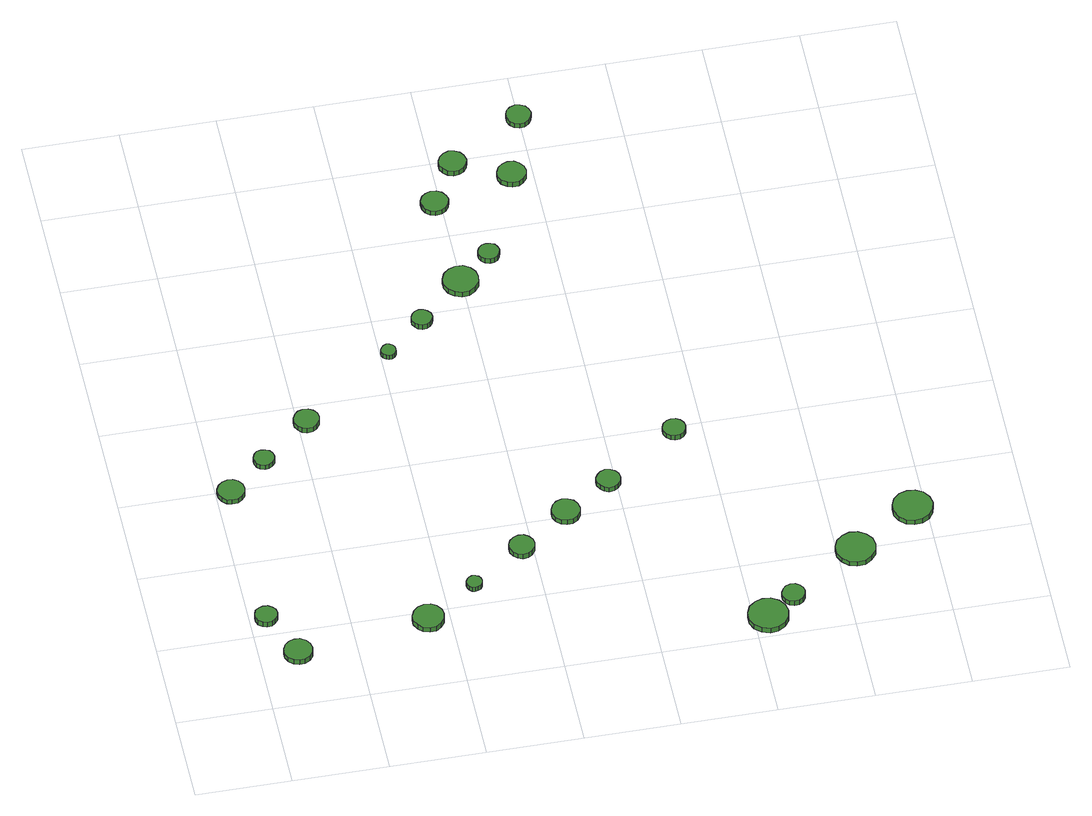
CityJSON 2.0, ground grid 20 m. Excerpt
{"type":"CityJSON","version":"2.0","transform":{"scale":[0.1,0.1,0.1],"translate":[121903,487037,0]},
"CityObjects":{
"tree1":{"type":"SolitaryVegetationObject","attributes":{"function":"something"},"geometry":[{"type":"MultiSurface","lod":"1","boundaries":[[[0,1,2,3,4,5,6,7,8,9,10,11,12,13,14]],[[15,16,17,18,19,20,21,22,23,24,25,26,27,28,29]],[[0,29,28,1]],[[1,28,27,2]],[[2,27,26,3]],[[3,26,25,4]],[[4,25,24,5]],[[5,24,23,6]],[[6,23,22,7]],[[7,22,21,8]],[[8,21,20,9]],[[9,20,19,10]],[[10,19,18,11]],[[11,18,17,12]],[[12,17,16,13]],[[13,16,15,14]],[[14,15,29,0]]]}]},
"tree2":{"type":"SolitaryVegetationObject","attributes":{"function":"something"},"geometry":[{"type":"MultiSurface","lod":"1","boundaries":[[[30,31,32,33,34,35,36,37,38,39,40,41,42,43,44]],[[45,46,47,48,49,50,51,52,53,54,55,56,57,58,59]],[[30,59,58,31]],[[31,58,57,32]],[[32,57,56,33]],[[33,56,55,34]],[[34,55,54,35]],[[35,54,53,36]],[[36,53,52,37]],[[37,52,51,38]],[[38,51,50,39]],[[39,50,49,40]],[[40,49,48,41]],[[41,48,47,42]],[[42,47,46,43]],[[43,46,45,44]],[[44,45,59,30]]]}]},
"tree3":{"type":"SolitaryVegetationObject","attributes":{"function":"something"},"geometry":[{"type":"MultiSurface","lod":"1","boundaries":[[[60,61,62,63,64,65,66,67,68,69,70,71,72,73,74]],[[75,76,77,78,79,80,81,82,83,84,85,86,87,88,89]],[[60,89,88,61]],[[61,88,87,62]],[[62,87,86,63]],[[63,86,85,64]],[[64,85,84,65]],[[65,84,83,66]],[[66,83,82,67]],[[67,82,81,68]],[[68,81,80,69]],[[69,80,79,70]],[[70,79,78,71]],[[71,78,77,72]],[[72,77,76,73]],[[73,76,75,74]],[[74,75,89,60]]]}]},
"tree4":{"type":"SolitaryVegetationObject","attributes":{"function":"something"},"geometry":[{"type":"MultiSurface","lod":"1","boundaries":[[[90,91,92,93,94,95,96,97,98,99,100,101,102,103,104]],[[105,106,107,108,109,110,111,112,113,114,115,116,117,118,119]],[[90,119,118,91]],[[91,118,117,92]],[[92,117,116,93]],[[93,116,115,94]],[[94,115,114,95]],[[95,114,113,96]],[[96,113,112,97]],[[97,112,111,98]],[[98,111,110,99]],[[99,110,109,100]],[[100,109,108,101]],[[101,108,107,102]],[[102,107,106,103]],[[103,106,105,104]],[[104,105,119,90]]]}]},
"tree5":{"type":"SolitaryVegetationObject","attributes":{"function":"something"},"geometry":[{"type":"MultiSurface","lod":"1","boundaries":[[[120,121,122,123,124,125,126,127,128,129,130,131,132,133,134]],[[135,136,137,138,139,140,141,142,143,144,145,146,147,148,149]],[[120,149,148,121]],[[121,148,147,122]],[[122,147,146,123]],[[123,146,145,124]],[[124,145,144,125]],[[125,144,143,126]],[[126,143,142,127]],[[127,142,141,128]],[[128,141,140,129]],[[129,140,139,130]],[[130,139,138,131]],[[131,138,137,132]],[[132,137,136,133]],[[133,136,135,134]],[[134,135,149,120]]]}]},
"tree6":{"type":"SolitaryVegetationObject","attributes":{"function":"something"},"geometry":[{"type":"MultiSurface","lod":"1","boundaries":[[[150,151,152,153,154,155,156,157,158,159,160,161,162,163,164]],[[165,166,167,168,169,170,171,172,173,174,175,176,177,178,179]],[[150,179,178,151]],[[151,178,177,152]],[[152,177,176,153]],[[153,176,175,154]],[[154,175,174,155]],[[155,174,173,156]],[[156,173,172,157]],[[157,172,171,158]],[[158,171,170,159]],[[159,170,169,160]],[[160,169,168,161]],[[161,168,167,162]],[[162,167,166,163]],[[163,166,165,164]],[[164,165,179,150]]]}]},
"tree7":{"type":"SolitaryVegetationObject","attributes":{"function":"something"},"geometry":[{"type":"MultiSurface","lod":"1","boundaries":[[[180,181,182,183,184,185,186,187,188,189,190,191,192,193,194]],[[195,196,197,198,199,200,201,202,203,204,205,206,207,208,209]],[[180,209,208,181]],[[181,208,207,182]],[[182,207,206,183]],[[183,206,205,184]],[[184,205,204,185]],[[185,204,203,186]],[[186,203,202,187]],[[187,202,201,188]],[[188,201,200,189]],[[189,200,199,190]],[[190,199,198,191]],[[191,198,197,192]],[[192,197,196,193]],[[193,196,195,194]],[[194,195,209,180]]]}]},
"tree8":{"type":"SolitaryVegetationObject","attributes":{"function":"something"},"geometry":[{"type":"MultiSurface","lod":"1","boundaries":[[[210,211,212,213,214,215,216,217,218,219,220,221,222,223,224]],[[225,226,227,228,229,230,231,232,233,234,235,236,237,238,239]],[[210,239,238,211]],[[211,238,237,212]],[[212,237,236,213]],[[213,236,235,214]],[[214,235,234,215]],[[215,234,233,216]],[[216,233,232,217]],[[217,232,231,218]],[[218,231,230,219]],[[219,230,229,220]],[[220,229,228,221]],[[221,228,227,222]],[[222,227,226,223]],[[223,226,225,224]],[[224,225,239,210]]]}]},
"tree9":{"type":"SolitaryVegetationObject","attributes":{"function":"something"},"geometry":[{"type":"MultiSurface","lod":"1","boundaries":[[[240,241,242,243,244,245,246,247,248,249,250,251,252,253,254]],[[255,256,257,258,259,260,261,262,263,264,265,266,267,268,269]],[[240,269,268,241]],[[241,268,267,242]],[[242,267,266,243]],[[243,266,265,244]],[[244,265,264,245]],[[245,264,263,246]],[[246,263,262,247]],[[247,262,261,248]],[[248,261,260,249]],[[249,260,259,250]],[[250,259,258,251]],[[251,258,257,252]],[[252,257,256,253]],[[253,256,255,254]],[[254,255,269,240]]]}]},
"tree10":{"type":"SolitaryVegetationObject","attributes":{"function":"something"},"geometry":[{"type":"MultiSurface","lod":"1","boundaries":[[[270,271,272,273,274,275,276,277,278,279,280,281,282,283,284]],[[285,286,287,288,289,290,291,292,293,294,295,296,297,298,299]],[[270,299,298,271]],[[271,298,297,272]],[[272,297,296,273]],[[273,296,295,274]],[[274,295,294,275]],[[275,294,293,276]],[[276,293,292,277]],[[277,292,291,278]],[[278,291,290,279]],[[279,290,289,280]],[[280,289,288,281]],[[281,288,287,282]],[[282,287,286,283]],[[283,286,285,284]],[[284,285,299,270]]]}]},
"tree11":{"type":"SolitaryVegetationObject","attributes":{"function":"something"},"geometry":[{"type":"MultiSurface","lod":"1","boundaries":[[[300,301,302,303,304,305,306,307,308,309,310,311,312,313,314]],[[315,316,317,318,319,320,321,322,323,324,325,326,327,328,329]],[[300,329,328,301]],[[301,328,327,302]],[[302,327,326,303]],[[303,326,325,304]],[[304,325,324,305]],[[305,324,323,306]],[[306,323,322,307]],[[307,322,321,308]],[[308,321,320,309]],[[309,320,319,310]],[[310,319,318,311]],[[311,318,317,312]],[[312,317,316,313]],[[313,316,315,314]],[[314,315,329,300]]]}]},
"tree12":{"type":"SolitaryVegetationObject","attributes":{"function":"something"},"geometry":[{"type":"MultiSurface","lod":"1","boundaries":[[[330,331,332,333,334,335,336,337,338,339,340,341,342,343,344]],[[345,346,347,348,349,350,351,352,353,354,355,356,357,358,359]],[[330,359,358,331]],[[331,358,357,332]],[[332,357,356,333]],[[333,356,355,334]],[[334,355,354,335]],[[335,354,353,336]],[[336,353,352,337]],[[337,352,351,338]],[[338,351,350,339]],[[339,350,349,340]],[[340,349,348,341]],[[341,348,347,342]],[[342,347,346,343]],[[343,346,345,344]],[[344,345,359,330]]]}]},
"tree13":{"type":"SolitaryVegetationObject","attributes":{"function":"something"},"geometry":[{"type":"MultiSurface","lod":"1","boundaries":[[[360,361,362,363,364,365,366,367,368,369,370,371,372,373,374]],[[375,376,377,378,379,380,381,382,383,384,385,386,387,388,389]],[[360,389,388,361]],[[361,388,387,362]],[[362,387,386,363]],[[363,386,385,364]],[[364,385,384,365]],[[365,384,383,366]],[[366,383,382,367]],[[367,382,381,368]],[[368,381,380,369]],[[369,380,379,370]],[[370,379,378,371]],[[371,378,377,372]],[[372,377,376,373]],[[373,376,375,374]],[[374,375,389,360]]]}]},
"tree14":{"type":"SolitaryVegetationObject","attributes":{"function":"something"},"geometry":[{"type":"MultiSurface","lod":"1","boundaries":[[[390,391,392,393,394,395,396,397,398,399,400,401,402,403,404]],[[405,406,407,408,409,410,411,412,413,414,415,416,417,418,419]],[[390,419,418,391]],[[391,418,417,392]],[[392,417,416,393]],[[393,416,415,394]],[[394,415,414,395]],[[395,414,413,396]],[[396,413,412,397]],[[397,412,411,398]],[[398,411,410,399]],[[399,410,409,400]],[[400,409,408,401]],[[401,408,407,402]],[[402,407,406,403]],[[403,406,405,404]],[[404,405,419,390]]]}]},
"tree15":{"type":"SolitaryVegetationObject","attributes":{"function":"something"},"geometry":[{"type":"MultiSurface","lod":"1","boundaries":[[[420,421,422,423,424,425,426,427,428,429,430,431,432,433,434]],[[435,436,437,438,439,440,441,442,443,444,445,446,447,448,449]],[[420,449,448,421]],[[421,448,447,422]],[[422,447,446,423]],[[423,446,445,424]],[[424,445,444,425]],[[425,444,443,426]],[[426,443,442,427]],[[427,442,441,428]],[[428,441,440,429]],[[429,440,439,430]],[[430,439,438,431]],[[431,438,437,432]],[[432,437,436,433]],[[433,436,435,434]],[[434,435,449,420]]]}]},
"tree16":{"type":"SolitaryVegetationObject","attributes":{"function":"something"},"geometry":[{"type":"MultiSurface","lod":"1","boundaries":[[[450,451,452,453,454,455,456,457,458,459,460,461,462,463,464]],[[465,466,467,468,469,470,471,472,473,474,475,476,477,478,479]],[[450,479,478,451]],[[451,478,477,452]],[[452,477,476,453]],[[453,476,475,454]],[[454,475,474,455]],[[455,474,473,456]],[[456,473,472,457]],[[457,472,471,458]],[[458,471,470,459]],[[459,470,469,460]],[[460,469,468,461]],[[461,468,467,462]],[[462,467,466,463]],[[463,466,465,464]],[[464,465,479,450]]]}]},
"tree17":{"type":"SolitaryVegetationObject","attributes":{"function":"something"},"geometry":[{"type":"MultiSurface","lod":"1","boundaries":[[[480,481,482,483,484,485,486,487,488,489,490,491,492,493,494]],[[495,496,497,498,499,500,501,502,503,504,505,506,507,508,509]],[[480,509,508,481]],[[481,508,507,482]],[[482,507,506,483]],[[483,506,505,484]],[[484,505,504,485]],[[485,504,503,486]],[[486,503,502,487]],[[487,502,501,488]],[[488,501,500,489]],[[489,500,499,490]],[[490,499,498,491]],[[491,498,497,492]],[[492,497,496,493]],[[493,496,495,494]],[[494,495,509,480]]]}]},
"tree18":{"type":"SolitaryVegetationObject","attributes":{"function":"something"},"geometry":[{"type":"MultiSurface","lod":"1","boundaries":[[[510,511,512,513,514,515,516,517,518,519,520,521,522,523,524]],[[525,526,527,528,529,530,531,532,533,534,535,536,537,538,539]],[[510,539,538,511]],[[511,538,537,512]],[[512,537,536,513]],[[513,536,535,514]],[[514,535,534,515]],[[515,534,533,516]],[[516,533,532,517]],[[517,532,531,518]],[[518,531,530,519]],[[519,530,529,520]],[[520,529,528,521]],[[521,528,527,522]],[[522,527,526,523]],[[523,526,525,524]],[[524,525,539,510]]]}]},
"tree19":{"type":"SolitaryVegetationObject","attributes":{"function":"something"},"geometry":[{"type":"MultiSurface","lod":"1","boundaries":[[[540,541,542,543,544,545,546,547,548,549,550,551,552,553,554]],[[555,556,557,558,559,560,561,562,563,564,565,566,567,568,569]],[[540,569,568,541]],[[541,568,567,542]],[[542,567,566,543]],[[543,566,565,544]],[[544,565,564,545]],[[545,564,563,546]],[[546,563,562,547]],[[547,562,561,548]],[[548,561,560,549]],[[549,560,559,550]],[[550,559,558,551]],[[551,558,557,552]],[[552,557,556,553]],[[553,556,555,554]],[[554,555,569,540]]]}]},
"tree20":{"type":"SolitaryVegetationObject","attributes":{"function":"something"},"geometry":[{"type":"MultiSurface","lod":"1","boundaries":[[[570,571,572,573,574,575,576,577,578,579,580,581,582,583,584]],[[585,586,587,588,589,590,591,592,593,594,595,596,597,598,599]],[[570,599,598,571]],[[571,598,597,572]],[[572,597,596,573]],[[573,596,595,574]],[[574,595,594,575]],[[575,594,593,576]],[[576,593,592,577]],[[577,592,591,578]],[[578,591,590,579]],[[579,590,589,580]],[[580,589,588,581]],[[581,588,587,582]],[[582,587,586,583]],[[583,586,585,584]],[[584,585,599,570]]]}]},
"tree21":{"type":"SolitaryVegetationObject","attributes":{"function":"something"},"geometry":[{"type":"MultiSurface","lod":"1","boundaries":[[[600,601,602,603,604,605,606,607,608,609,610,611,612,613,614]],[[615,616,617,618,619,620,621,622,623,624,625,626,627,628,629]],[[600,629,628,601]],[[601,628,627,602]],[[602,627,626,603]],[[603,626,625,604]],[[604,625,624,605]],[[605,624,623,606]],[[606,623,622,607]],[[607,622,621,608]],[[608,621,620,609]],[[609,620,619,610]],[[610,619,618,611]],[[611,618,617,612]],[[612,617,616,613]],[[613,616,615,614]],[[614,615,629,600]]]}]},
"tree22":{"type":"SolitaryVegetationObject","attributes":{"function":"something"},"geometry":[{"type":"MultiSurface","lod":"1","boundaries":[[[630,631,632,633,634,635,636,637,638,639,640,641,642,643,644]],[[645,646,647,648,649,650,651,652,653,654,655,656,657,658,659]],[[630,659,658,631]],[[631,658,657,632]],[[632,657,656,633]],[[633,656,655,634]],[[634,655,654,635]],[[635,654,653,636]],[[636,653,652,637]],[[637,652,651,638]],[[638,651,650,639]],[[639,650,649,640]],[[640,649,648,641]],[[641,648,647,642]],[[642,647,646,643]],[[643,646,645,644]],[[644,645,659,630]]]}]},
"tree23":{"type":"SolitaryVegetationObject","attributes":{"function":"something"},"geometry":[{"type":"MultiSurface","lod":"1","boundaries":[[[660,661,662,663,664,665,666,667,668,669,670,671,672,673,674]],[[675,676,677,678,679,680,681,682,683,684,685,686,687,688,689]],[[660,689,688,661]],[[661,688,687,662]],[[662,687,686,663]],[[663,686,685,664]],[[664,685,684,665]],[[665,684,683,666]],[[666,683,682,667]],[[667,682,681,668]],[[668,681,680,669]],[[669,680,679,670]],[[670,679,678,671]],[[671,678,677,672]],[[672,677,676,673]],[[673,676,675,674]],[[674,675,689,660]]]}]}
},
"vertices":[
[57,240,20],[55,250,20],[49,257,20],[41,262,20],[31,263,20],[22,260,20],[14,254,20],[11,245,20],[11,235,20],[14,226,20],[22,220,20],[31,217,20],[41,218,20],[49,223,20],[55,231,20],[55,231,7],[49,223,7],[41,218,7],[31,217,7],[22,220,7],[14,226,7],[11,235,7],[11,245,7],[14,254,7],[22,260,7],[31,263,7],[41,262,7],[49,257,7],[55,250,7],[57,240,7],
[109,136,16],[106,148,16],[99,158,16],[88,165,16],[76,166,16],[64,162,16],[55,154,16],[50,143,16],[50,130,16],[55,119,16],[64,111,16],[76,107,16],[88,108,16],[99,114,16],[106,124,16],[106,124,3],[99,114,3],[88,108,3],[76,107,3],[64,111,3],[55,119,3],[50,130,3],[50,143,3],[55,154,3],[64,162,3],[76,166,3],[88,165,3],[99,158,3],[106,148,3],[109,136,3],
[59,592,15],[57,603,15],[50,613,15],[40,619,15],[28,620,15],[17,616,15],[8,608,15],[3,598,15],[3,586,15],[8,575,15],[17,567,15],[28,564,15],[40,565,15],[50,571,15],[57,580,15],[57,580,3],[50,571,3],[40,565,3],[28,564,3],[17,567,3],[8,575,3],[3,586,3],[3,598,3],[8,608,3],[17,616,3],[28,620,3],[40,619,3],[50,613,3],[57,603,3],[59,592,3],
[135,666,15],[133,675,15],[128,682,15],[120,686,15],[111,687,15],[102,685,15],[96,679,15],[92,670,15],[92,661,15],[96,653,15],[102,647,15],[111,644,15],[120,645,15],[128,650,15],[133,657,15],[133,657,3],[128,650,3],[120,645,3],[111,644,3],[102,647,3],[96,653,3],[92,661,3],[92,670,3],[96,679,3],[102,685,3],[111,687,3],[120,686,3],[128,682,3],[133,675,3],[135,666,3],
[387,175,17],[384,188,17],[376,199,17],[365,206,17],[351,207,17],[338,203,17],[328,194,17],[322,181,17],[322,168,17],[328,155,17],[338,146,17],[351,142,17],[365,143,17],[376,150,17],[384,161,17],[384,161,4],[376,150,4],[365,143,4],[351,142,4],[338,146,4],[328,155,4],[322,168,4],[322,181,4],[328,194,4],[338,203,4],[351,207,4],[365,206,4],[376,199,4],[384,188,4],[387,175,4],
[244,751,18],[242,762,18],[235,771,18],[226,776,18],[214,777,18],[204,774,18],[196,766,18],[191,756,18],[191,745,18],[196,735,18],[204,727,18],[214,724,18],[226,725,18],[235,731,18],[242,740,18],[242,740,5],[235,731,5],[226,725,5],[214,724,5],[204,727,5],[196,735,5],[191,745,5],[191,756,5],[196,766,5],[204,774,5],[214,777,5],[226,776,5],[235,771,5],[242,762,5],[244,751,5],
[480,251,15],[479,257,15],[475,263,15],[469,266,15],[462,267,15],[456,265,15],[451,260,15],[448,254,15],[448,247,15],[451,241,15],[456,236,15],[462,234,15],[469,235,15],[475,238,15],[479,244,15],[479,244,3],[475,238,3],[469,235,3],[462,234,3],[456,236,3],[451,241,3],[448,247,3],[448,254,3],[451,260,3],[456,265,3],[462,267,3],[469,266,3],[475,263,3],[479,257,3],[480,251,3],
[604,331,15],[602,342,15],[595,351,15],[586,357,15],[575,358,15],[564,354,15],[556,347,15],[551,337,15],[551,325,15],[556,315,15],[564,308,15],[575,304,15],[586,306,15],[595,311,15],[602,320,15],[602,320,2],[595,311,2],[586,306,2],[575,304,2],[564,308,2],[556,315,2],[551,325,2],[551,337,2],[556,347,2],[564,354,2],[575,358,2],[586,357,2],[595,351,2],[602,342,2],[604,331,2],
[432,905,16],[431,912,16],[427,917,16],[421,920,16],[415,921,16],[409,919,16],[404,914,16],[401,908,16],[401,902,16],[404,896,16],[409,892,16],[415,890,16],[421,890,16],[427,893,16],[431,899,16],[431,899,4],[427,893,4],[421,890,4],[415,890,4],[409,892,4],[404,896,4],[401,902,4],[401,908,4],[404,914,4],[409,919,4],[415,921,4],[421,920,4],[427,917,4],[431,912,4],[432,905,4],
[522,980,15],[520,989,15],[514,996,15],[507,1001,15],[498,1002,15],[489,999,15],[483,993,15],[479,985,15],[479,976,15],[483,968,15],[489,962,15],[498,959,15],[507,960,15],[514,964,15],[520,971,15],[520,971,2],[514,964,2],[507,960,2],[498,959,2],[489,962,2],[483,968,2],[479,976,2],[479,985,2],[483,993,2],[489,999,2],[498,1002,2],[507,1001,2],[514,996,2],[520,989,2],[522,980,2],
[712,407,16],[710,419,16],[703,429,16],[692,435,16],[680,437,16],[668,433,16],[659,425,16],[654,413,16],[654,401,16],[659,390,16],[668,381,16],[680,378,16],[692,379,16],[703,385,16],[710,395,16],[710,395,3],[703,385,3],[692,379,3],[680,378,3],[668,381,3],[659,390,3],[654,401,3],[654,413,3],[659,425,3],[668,433,3],[680,437,3],[692,435,3],[703,429,3],[710,419,3],[712,407,3],
[634,1068,15],[631,1083,15],[622,1095,15],[609,1103,15],[593,1104,15],[579,1099,15],[567,1089,15],[561,1075,15],[561,1060,15],[567,1046,15],[579,1036,15],[593,1031,15],[609,1032,15],[622,1040,15],[631,1052,15],[631,1052,2],[622,1040,2],[609,1032,2],[593,1031,2],[579,1036,2],[567,1046,2],[561,1060,2],[561,1075,2],[567,1089,2],[579,1099,2],[593,1104,2],[609,1103,2],[622,1095,2],[631,1083,2],[634,1068,2],
[809,475,14],[807,486,14],[801,494,14],[792,499,14],[781,501,14],[771,497,14],[764,490,14],[759,481,14],[759,470,14],[764,461,14],[771,454,14],[781,450,14],[792,451,14],[801,457,14],[807,465,14],[807,465,2],[801,457,2],[792,451,2],[781,450,2],[771,454,2],[764,461,2],[759,470,2],[759,481,2],[764,490,2],[771,497,2],[781,501,2],[792,499,2],[801,494,2],[807,486,2],[809,475,2],
[616,1287,15],[613,1298,15],[606,1308,15],[596,1314,15],[584,1315,15],[573,1311,15],[564,1304,15],[559,1293,15],[559,1281,15],[564,1270,15],[573,1262,15],[584,1258,15],[596,1260,15],[606,1266,15],[613,1275,15],[613,1275,3],[606,1266,3],[596,1260,3],[584,1258,3],[573,1262,3],[564,1270,3],[559,1281,3],[559,1293,3],[564,1304,3],[573,1311,3],[584,1315,3],[596,1314,3],[606,1308,3],[613,1298,3],[616,1287,3],
[690,1132,15],[688,1140,15],[683,1148,15],[675,1152,15],[666,1153,15],[657,1151,15],[650,1144,15],[646,1136,15],[646,1127,15],[650,1119,15],[657,1113,15],[666,1110,15],[675,1111,15],[683,1115,15],[688,1123,15],[688,1123,2],[683,1115,2],[675,1111,2],[666,1110,2],[657,1113,2],[650,1119,2],[646,1127,2],[646,1136,2],[650,1144,2],[657,1151,2],[666,1153,2],[675,1152,2],[683,1148,2],[688,1140,2],[690,1132,2],
[1071,51,14],[1067,68,14],[1057,82,14],[1042,91,14],[1025,93,14],[1008,87,14],[995,76,14],[988,60,14],[988,42,14],[995,26,14],[1008,15,14],[1025,9,14],[1042,11,14],[1057,20,14],[1067,34,14],[1067,34,1],[1057,20,1],[1042,11,1],[1025,9,1],[1008,15,1],[995,26,1],[988,42,1],[988,60,1],[995,76,1],[1008,87,1],[1025,93,1],[1042,91,1],[1057,82,1],[1067,68,1],[1071,51,1],
[672,1384,18],[669,1396,18],[662,1406,18],[652,1411,18],[640,1413,18],[629,1409,18],[620,1401,18],[615,1390,18],[615,1378,18],[620,1368,18],[629,1360,18],[640,1356,18],[652,1357,18],[662,1363,18],[669,1373,18],[669,1373,5],[662,1363,5],[652,1357,5],[640,1356,5],[629,1360,5],[620,1368,5],[615,1378,5],[615,1390,5],[620,1401,5],[629,1409,5],[640,1413,5],[652,1411,5],[662,1406,5],[669,1396,5],[672,1384,5],
[965,587,15],[963,596,15],[957,604,15],[949,609,15],[939,610,15],[930,607,15],[922,601,15],[918,592,15],[918,582,15],[922,573,15],[930,566,15],[939,563,15],[949,564,15],[957,569,15],[963,577,15],[963,577,2],[957,569,2],[949,564,2],[939,563,2],[930,566,2],[922,573,2],[918,582,2],[918,592,2],[922,601,2],[930,607,2],[939,610,2],[949,609,2],[957,604,2],[963,596,2],[965,587,2],
[1114,97,14],[1112,107,14],[1106,115,14],[1098,120,14],[1088,121,14],[1078,118,14],[1071,111,14],[1067,102,14],[1067,92,14],[1071,83,14],[1078,76,14],[1088,73,14],[1098,74,14],[1106,79,14],[1112,88,14],[1112,88,1],[1106,79,1],[1098,74,1],[1088,73,1],[1078,76,1],[1071,83,1],[1067,92,1],[1067,102,1],[1071,111,1],[1078,118,1],[1088,121,1],[1098,120,1],[1106,115,1],[1112,107,1],[1114,97,1],
[784,1331,19],[782,1343,19],[774,1353,19],[764,1360,19],[751,1361,19],[740,1357,19],[730,1349,19],[725,1337,19],[725,1325,19],[730,1314,19],[740,1306,19],[751,1302,19],[764,1303,19],[774,1309,19],[782,1319,19],[782,1319,6],[774,1309,6],[764,1303,6],[751,1302,6],[740,1306,6],[730,1314,6],[725,1325,6],[725,1337,6],[730,1349,6],[740,1357,6],[751,1361,6],[764,1360,6],[774,1353,6],[782,1343,6],[784,1331,6],
[825,1483,19],[822,1494,19],[816,1503,19],[806,1508,19],[796,1510,19],[785,1506,19],[777,1499,19],[773,1489,19],[773,1478,19],[777,1468,19],[785,1461,19],[796,1457,19],[806,1458,19],[816,1464,19],[822,1473,19],[822,1473,7],[816,1464,7],[806,1458,7],[796,1457,7],[785,1461,7],[777,1468,7],[773,1478,7],[773,1489,7],[777,1499,7],[785,1506,7],[796,1510,7],[806,1508,7],[816,1503,7],[822,1494,7],[825,1483,7],
[1278,193,16],[1275,210,16],[1264,224,16],[1249,233,16],[1232,235,16],[1216,229,16],[1203,218,16],[1196,202,16],[1196,184,16],[1203,169,16],[1216,157,16],[1232,152,16],[1249,153,16],[1264,162,16],[1275,176,16],[1275,176,4],[1264,162,4],[1249,153,4],[1232,152,4],[1216,157,4],[1203,169,4],[1196,184,4],[1196,202,4],[1203,218,4],[1216,229,4],[1232,235,4],[1249,233,4],[1264,224,4],[1275,210,4],[1278,193,4],
[1414,283,15],[1410,300,15],[1400,315,15],[1385,323,15],[1368,325,15],[1351,320,15],[1338,308,15],[1331,292,15],[1331,275,15],[1338,259,15],[1351,247,15],[1368,242,15],[1385,244,15],[1400,252,15],[1410,266,15],[1410,266,2],[1400,252,2],[1385,244,2],[1368,242,2],[1351,247,2],[1338,259,2],[1331,275,2],[1331,292,2],[1338,308,2],[1351,320,2],[1368,325,2],[1385,323,2],[1400,315,2],[1410,300,2],[1414,283,2]
]}
